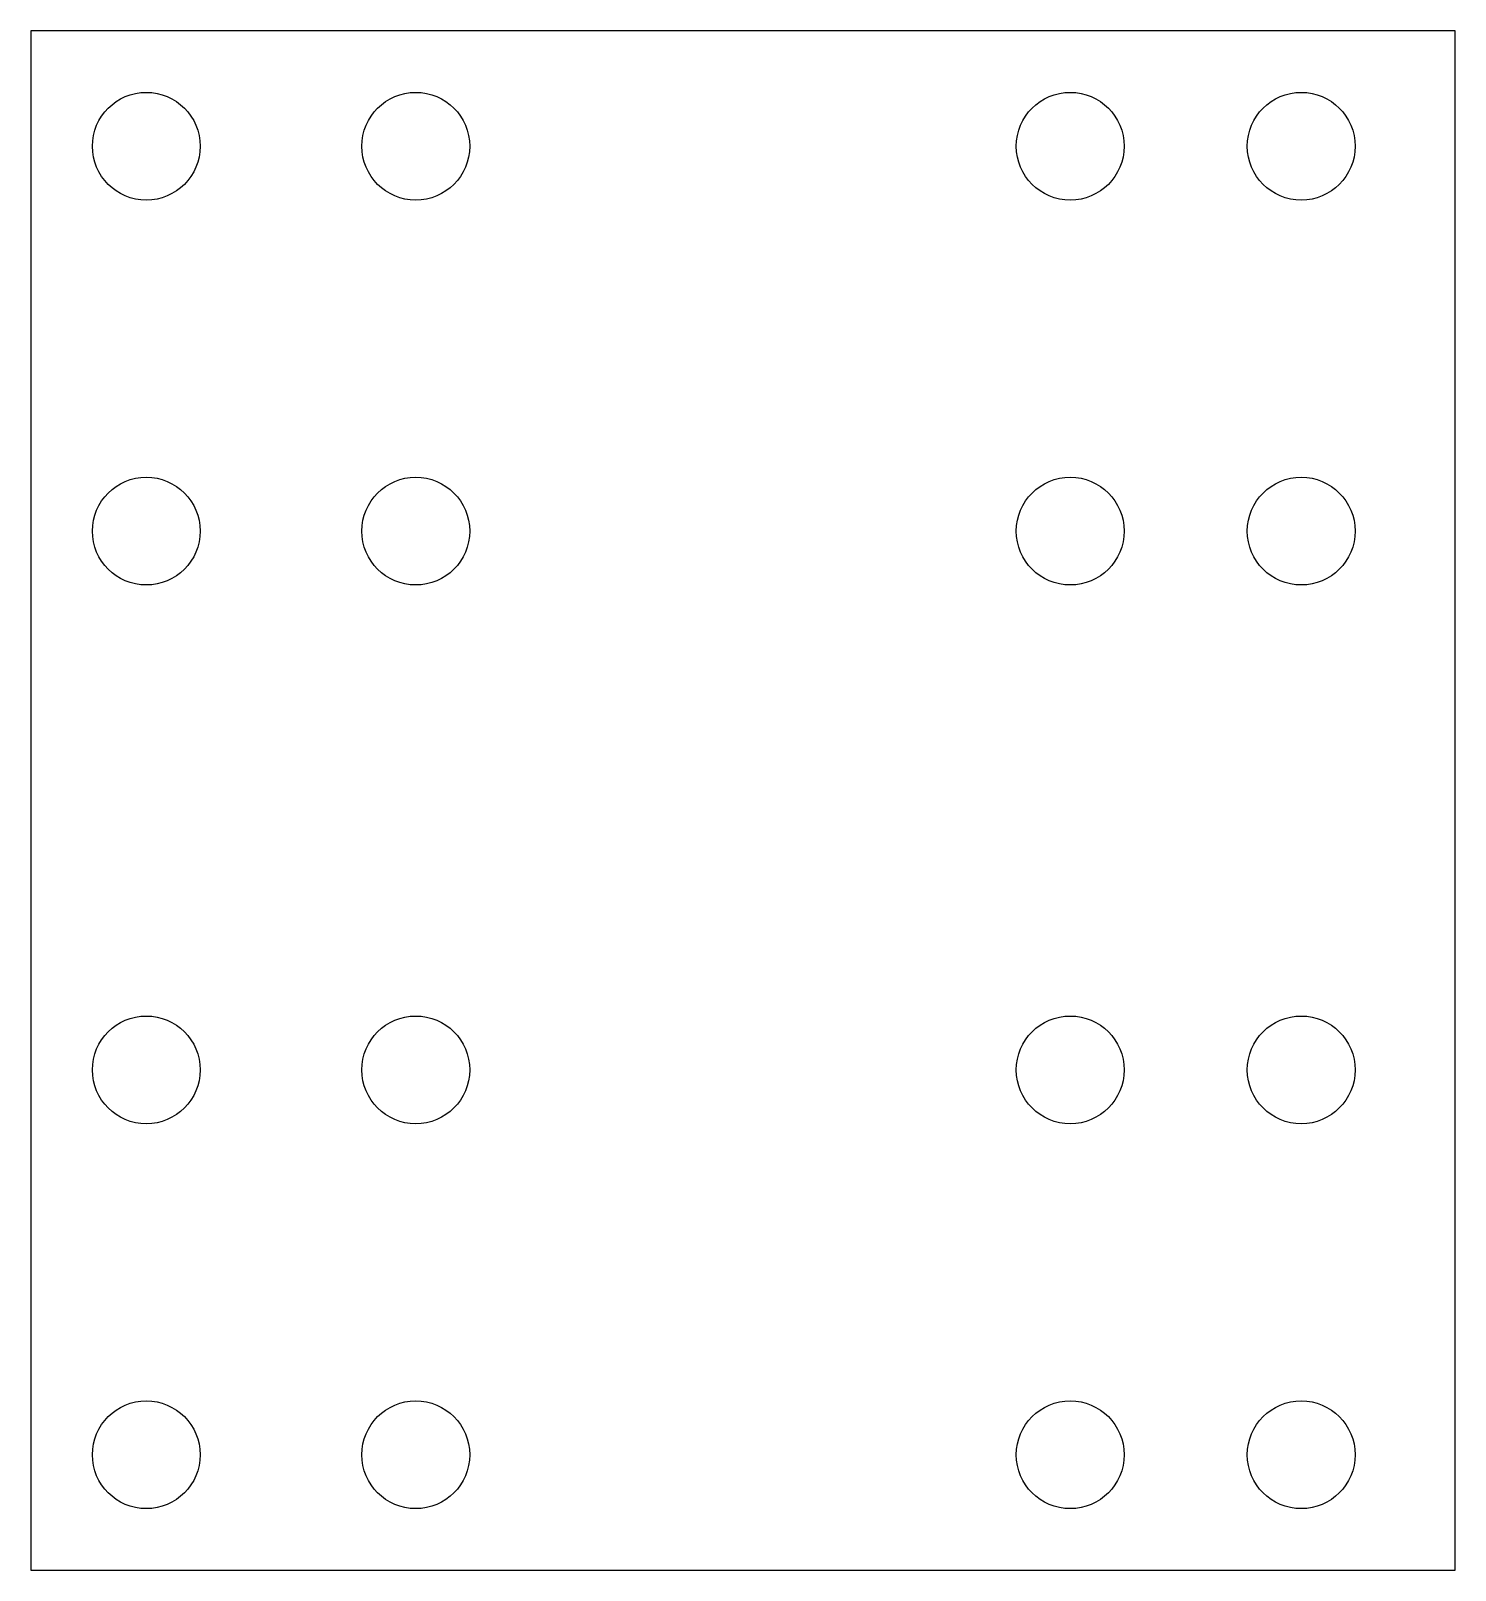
# Model space of a CAD drawing. Extents: x 0 to 185, y 0 to 200.
import ezdxf

# ---------------------------------------------------------------- set-up
doc = ezdxf.new("R2010")
doc.units = 0
doc.layers.get('0').update_dxf_attribs({"linetype": 'CONTINUOUS'})

msp = doc.modelspace()

# ---------------------------------------------------------------- linework, layer by layer
msp.add_lwpolyline([(0, 0), (185, 0), (185, 200), (0, 200)], close=True)
for centre in [(15, 185), (50, 185), (135, 185), (165, 185), (15, 135), (50, 135), (135, 135), (165, 135), (15, 65), (50, 65), (135, 65), (165, 65), (15, 15), (50, 15), (135, 15), (165, 15)]:
    msp.add_circle(centre, 7)

doc.saveas('drawing.dxf')
